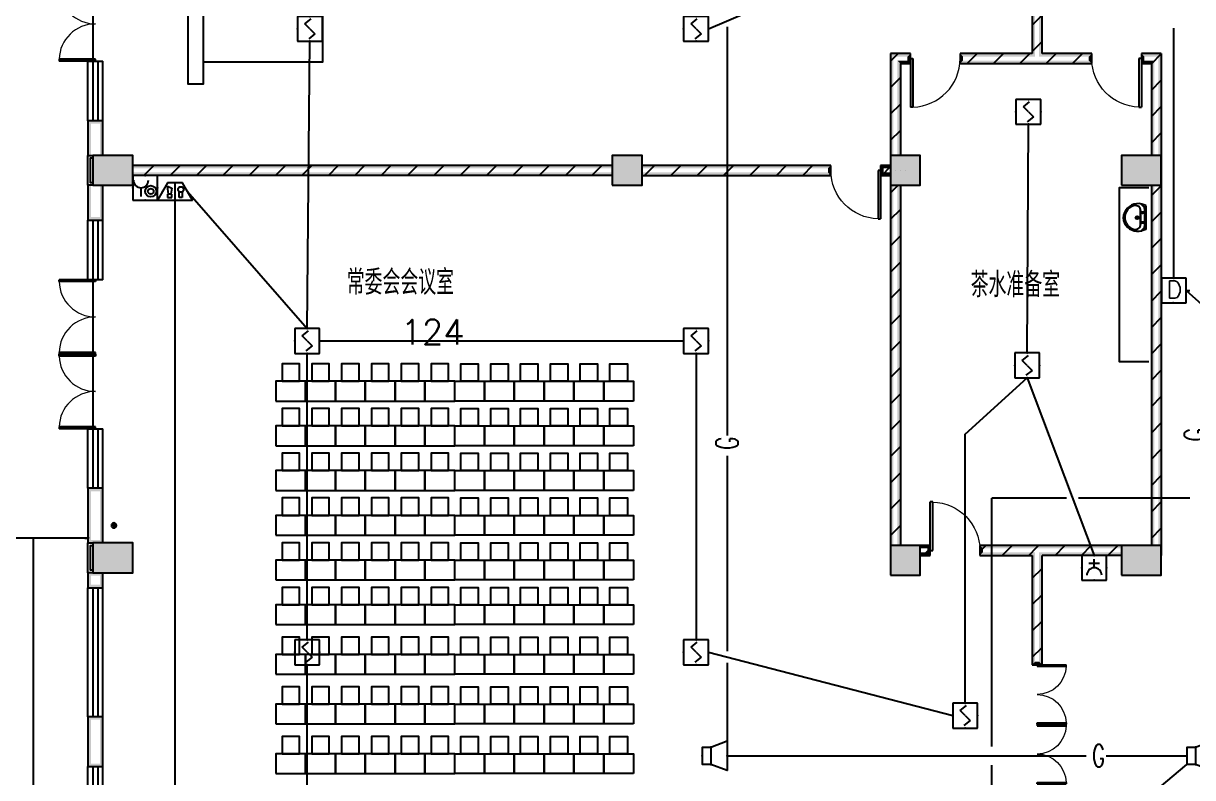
# Model space of a CAD drawing. Extents: x 101023 to 279373, y -114511 to 293844.
# Drawn here: x 204880 to 228410, y -60440 to -45256 of the extents above; entities that cross this region are included whole.
import ezdxf
from ezdxf.enums import TextEntityAlignment as Align

# ---------------------------------------------------------------- set-up
doc = ezdxf.new("R2010")
doc.units = 0
doc.header["$LTSCALE"] = 1000
doc.header["$MEASUREMENT"] = 0
for name, color, linetype in [('A-FLOR-STRS', 51, 'Continuous'), ('A-WALL-PATT', 252, 'Continuous'), ('COLUMN', 2, 'Continuous'), ('EQUIP-广播', 3, 'Continuous'), ('EQUIP-消防', 3, 'Continuous'), ('PUB_HATCH', 8, 'Continuous'), ('PUB_TEXT', 7, 'Continuous'), ('PUB_WALL', 2, 'Continuous'), ('SIG_TEXT', 7, 'Continuous'), ('STAIR', 2, 'Continuous'), ('WALL', 2, 'Continuous'), ('WINDOW', 2, 'Continuous'), ('WIRE-消防', 1, 'Continuous'), ('厕卫厨', 252, 'Continuous'), ('家具', 8, 'Continuous'), ('排水', 153, 'Continuous')]:
    doc.layers.add(name, color=color, linetype=linetype)
doc.styles.add('_TEL_DIM', font='simplex.shx', dxfattribs={"width": 0.8, "height": 3.5, "bigfont": 'gbcbig.shx'})
doc.styles.get("Standard").update_dxf_attribs({"font": 'simplex.shx', "width": 0.8, "bigfont": 'gbcbig.shx'})
pattern_1 = [(45, (-908016.57, -754752.9), (-265.16515, 265.16515), [])]

# ---------------------------------------------------------------- blocks, each defined once
blk = doc.blocks.new('$equip$00002755')
for p, q in [((0.5, 0.5), (-0.5, 0.5)), ((-0.5, 0.5), (-0.5, -0.5)), ((0.5, -0.5), (0.5, 0.5)), ((-0.5, -0.5), (0.5, -0.5))]:
    blk.add_line(p, q)
at = {"const_width": 0.04}
blk.add_lwpolyline([(-0.5, 0.5), (0.5, 0.5), (0.5, -0.5), (-0.5, -0.5), (-0.5, 0.5), (0.5, 0.5)], dxfattribs=at)
for p in [(0, 0.5), (-0.5, 0), (0.5, 0), (-0.027, -0.5)]:
    blk.add_point(p)
at = {"color": 7}
blk.add_attdef('$TEXT$', text='', height=0.4, dxfattribs=at).set_placement((0.026, -0.008), align=Align.MIDDLE_CENTER)
at = {"color": 7, "flags": 1}
for tag, height, p in [('A', 0.00002, (0, 0)), ('B', 0.4, (0.755, -0.254))]:
    blk.add_attdef(tag, text='', height=height, dxfattribs=at).set_placement(p, align=Align.MIDDLE_CENTER)
blk = doc.blocks.new('$equip$00002656')
for p, q in [((-0.5, 1), (-0.5, 0)), ((0.5, 1), (-0.5, 1)), ((0.5, 0), (0.5, 1)), ((0, 0.5), (0, 0.15)), ((-0.5, 0), (0.5, 0)), ((-0.219, 0.331), (0.222, 0.331))]:
    blk.add_line(p, q)
at = {"const_width": 0.04}
blk.add_lwpolyline([(-0.5, 1), (0.5, 1), (0.5, 0), (-0.5, 0), (-0.5, 1), (0.5, 1)], dxfattribs=at)
blk.add_arc((0, 0.8), 0.3, 180, 0)
for p in [(0, 1), (-0.5, 0.5), (0.5, 0.5), (0, 0)]:
    blk.add_point(p)
at = {"color": 7, "flags": 1}
for tag, height, p in [('B', 0.4, (0.762, 0.292)), ('A', 0.00002, (0, 0))]:
    blk.add_attdef(tag, text='', height=height, dxfattribs=at).set_placement(p, align=Align.MIDDLE_CENTER)
blk = doc.blocks.new('$equip$00002982')
for p, q in [((0.35, 0.35), (1, 0.6)), ((1, 0.6), (1, -0.6)), ((0, 0.35), (0.35, 0.35)), ((0, 0.35), (0, -0.35)), ((0.35, 0.35), (0.35, -0.35)), ((0.35, -0.35), (0, -0.35)), ((1, -0.6), (0.35, -0.35))]:
    blk.add_line(p, q)
at = {"const_width": 0.04}
blk.add_lwpolyline([(0.35, 0.35), (0, 0.35), (0, -0.35), (0.35, -0.35), (1, -0.6), (1, 0.6), (0.35, 0.35), (0, 0.35)], dxfattribs=at)
for p in [(0, 0), (0.35, 0.35), (1, 0), (0.35, -0.35)]:
    blk.add_point(p)
at = {"color": 7, "style": '_TEL_DIM', "flags": 1}
for tag in ['A', 'REMARK']:
    blk.add_attdef(tag, text='', height=0.00002, dxfattribs=at).set_placement((0, 0), align=Align.MIDDLE_CENTER)
blk = doc.blocks.new('_E6')
for p, q in [((240, 0), (-240, 0)), ((-237, 0), (239, 0)), ((240, 0), (270, -79)), ((-213, -36), (-271, -91)), ((-240, 0), (-270, -79)), ((-179, -23), (181, -23)), ((141, -105), (-141, -105)), ((-141, -105), (141, -105)), ((217, -37), (274, -95))]:
    blk.add_line(p, q)
for centre, radius in [((-99, -65), 16.3), ((2, -172), 31.6), ((2, -172), 23), ((101, -65), 16.3)]:
    blk.add_circle(centre, radius)
for centre, radius, start, end in [((28, -152), 307, 166.1751, 244.7296), ((-141, -205), 100, 90, 190.5602), ((0, -179), 243, 190.5602, 349.4398), ((-179, -73), 50, 90, 133.181), ((-28, -152), 307, 297.0639, 13.8249), ((141, -205), 100, 349.4398, 90), ((181, -73), 50, 44.5607, 90), ((0, -201), 250, 245.8071, 296.4628), ((28, -152), 307, 266.589, 266.5936)]:
    blk.add_arc(centre, radius, start, end)
at = {"width": 0.8, "flags": 9}
for tag in ['XSIZE', 'YSIZE']:
    blk.add_attdef(tag, (0, 0), '', height=0.5, dxfattribs=at)
blk = doc.blocks.new('ng')
at = {"layer": '排水'}
for p, q in [((345991, 781358), (346091, 781358)), ((346041, 781408), (346041, 781308))]:
    blk.add_line(p, q, dxfattribs=at)
blk.add_circle((346041, 781358), 50, dxfattribs=at)
blk = doc.blocks.new('雨水管')
at = {"layer": '排水', "xscale": -1}
blk.add_blockref('ng', (1354071, -95028), dxfattribs=at)
blk = doc.blocks.new('gfd')
at = {"layer": '家具'}
for points in [[(716470, 825913), (716470, 825313), (716870, 825313), (716870, 825913)], [(717470, 825913), (717470, 825313), (717870, 825313), (717870, 825913)], [(718470, 825913), (718470, 825313), (718870, 825313), (718870, 825913)], [(719470, 825913), (719470, 825313), (719870, 825313), (719870, 825913)], [(720470, 825913), (720470, 825313), (720870, 825313), (720870, 825913)], [(721370, 825913), (721370, 825313), (721770, 825313), (721770, 825913)], [(722270, 825913), (722270, 825313), (722670, 825313), (722670, 825913)], [(723170, 825913), (723170, 825313), (723570, 825313), (723570, 825913)], [(724070, 825913), (724070, 825313), (724470, 825313), (724470, 825913)], [(724970, 825913), (724970, 825313), (725370, 825313), (725370, 825913)], [(716870, 825788), (716870, 825438), (717220, 825438), (717220, 825788)], [(717870, 825788), (717870, 825438), (718220, 825438), (718220, 825788)], [(718870, 825788), (718870, 825438), (719220, 825438), (719220, 825788)], [(719870, 825788), (719870, 825438), (720220, 825438), (720220, 825788)], [(720870, 825788), (720870, 825438), (721220, 825438), (721220, 825788)], [(721770, 825788), (721770, 825438), (722120, 825438), (722120, 825788)], [(722670, 825788), (722670, 825438), (723020, 825438), (723020, 825788)], [(723570, 825788), (723570, 825438), (723920, 825438), (723920, 825788)], [(724470, 825788), (724470, 825438), (724820, 825438), (724820, 825788)], [(725370, 825788), (725370, 825438), (725720, 825438), (725720, 825788)], [(710554, 819533), (710554, 825533), (710654, 825533), (710654, 819533)], [(716470, 825313), (716470, 824713), (716870, 824713), (716870, 825313)], [(717470, 825313), (717470, 824713), (717870, 824713), (717870, 825313)], [(718470, 825313), (718470, 824713), (718870, 824713), (718870, 825313)], [(719470, 825313), (719470, 824713), (719870, 824713), (719870, 825313)], [(720470, 825313), (720470, 824713), (720870, 824713), (720870, 825313)], [(721370, 825313), (721370, 824713), (721770, 824713), (721770, 825313)], [(722270, 825313), (722270, 824713), (722670, 824713), (722670, 825313)], [(723170, 825313), (723170, 824713), (723570, 824713), (723570, 825313)], [(724070, 825313), (724070, 824713), (724470, 824713), (724470, 825313)], [(724970, 825313), (724970, 824713), (725370, 824713), (725370, 825313)], [(716870, 825188), (716870, 824838), (717220, 824838), (717220, 825188)], [(717870, 825188), (717870, 824838), (718220, 824838), (718220, 825188)], [(718870, 825188), (718870, 824838), (719220, 824838), (719220, 825188)], [(719870, 825188), (719870, 824838), (720220, 824838), (720220, 825188)], [(720870, 825188), (720870, 824838), (721220, 824838), (721220, 825188)], [(721770, 825188), (721770, 824838), (722120, 824838), (722120, 825188)], [(722670, 825188), (722670, 824838), (723020, 824838), (723020, 825188)], [(723570, 825188), (723570, 824838), (723920, 824838), (723920, 825188)], [(724470, 825188), (724470, 824838), (724820, 824838), (724820, 825188)], [(725370, 825188), (725370, 824838), (725720, 824838), (725720, 825188)], [(716470, 824713), (716470, 824113), (716870, 824113), (716870, 824713)], [(716870, 824588), (716870, 824238), (717220, 824238), (717220, 824588)], [(717470, 824713), (717470, 824113), (717870, 824113), (717870, 824713)], [(717870, 824588), (717870, 824238), (718220, 824238), (718220, 824588)], [(718470, 824713), (718470, 824113), (718870, 824113), (718870, 824713)], [(718870, 824588), (718870, 824238), (719220, 824238), (719220, 824588)], [(719470, 824713), (719470, 824113), (719870, 824113), (719870, 824713)], [(719870, 824588), (719870, 824238), (720220, 824238), (720220, 824588)], [(720470, 824713), (720470, 824113), (720870, 824113), (720870, 824713)], [(720870, 824588), (720870, 824238), (721220, 824238), (721220, 824588)], [(721370, 824713), (721370, 824113), (721770, 824113), (721770, 824713)], [(721770, 824588), (721770, 824238), (722120, 824238), (722120, 824588)], [(722270, 824713), (722270, 824113), (722670, 824113), (722670, 824713)], [(722670, 824588), (722670, 824238), (723020, 824238), (723020, 824588)], [(723170, 824713), (723170, 824113), (723570, 824113), (723570, 824713)], [(723570, 824588), (723570, 824238), (723920, 824238), (723920, 824588)], [(724070, 824713), (724070, 824113), (724470, 824113), (724470, 824713)], [(724470, 824588), (724470, 824238), (724820, 824238), (724820, 824588)], [(724970, 824713), (724970, 824113), (725370, 824113), (725370, 824713)], [(725370, 824588), (725370, 824238), (725720, 824238), (725720, 824588)], [(716470, 824113), (716470, 823513), (716870, 823513), (716870, 824113)], [(717470, 824113), (717470, 823513), (717870, 823513), (717870, 824113)], [(718470, 824113), (718470, 823513), (718870, 823513), (718870, 824113)], [(719470, 824113), (719470, 823513), (719870, 823513), (719870, 824113)], [(720470, 824113), (720470, 823513), (720870, 823513), (720870, 824113)], [(721370, 824113), (721370, 823513), (721770, 823513), (721770, 824113)], [(722270, 824113), (722270, 823513), (722670, 823513), (722670, 824113)], [(723170, 824113), (723170, 823513), (723570, 823513), (723570, 824113)], [(724070, 824113), (724070, 823513), (724470, 823513), (724470, 824113)], [(724970, 824113), (724970, 823513), (725370, 823513), (725370, 824113)], [(716870, 823988), (716870, 823638), (717220, 823638), (717220, 823988)], [(717870, 823988), (717870, 823638), (718220, 823638), (718220, 823988)], [(718870, 823988), (718870, 823638), (719220, 823638), (719220, 823988)], [(719870, 823988), (719870, 823638), (720220, 823638), (720220, 823988)], [(720870, 823988), (720870, 823638), (721220, 823638), (721220, 823988)], [(721770, 823988), (721770, 823638), (722120, 823638), (722120, 823988)], [(722670, 823988), (722670, 823638), (723020, 823638), (723020, 823988)], [(723570, 823988), (723570, 823638), (723920, 823638), (723920, 823988)], [(724470, 823988), (724470, 823638), (724820, 823638), (724820, 823988)], [(725370, 823988), (725370, 823638), (725720, 823638), (725720, 823988)], [(715470, 822895), (715470, 823495), (715870, 823495), (715870, 822895)], [(715870, 823020), (715870, 823370), (716220, 823370), (716220, 823020)], [(716470, 823513), (716470, 822913), (716870, 822913), (716870, 823513)], [(716870, 823388), (716870, 823038), (717220, 823038), (717220, 823388)], [(717470, 823513), (717470, 822913), (717870, 822913), (717870, 823513)], [(717870, 823388), (717870, 823038), (718220, 823038), (718220, 823388)], [(718470, 823513), (718470, 822913), (718870, 822913), (718870, 823513)], [(718870, 823388), (718870, 823038), (719220, 823038), (719220, 823388)], [(719470, 823513), (719470, 822913), (719870, 822913), (719870, 823513)], [(719870, 823388), (719870, 823038), (720220, 823038), (720220, 823388)], [(720470, 823513), (720470, 822913), (720870, 822913), (720870, 823513)], [(720870, 823388), (720870, 823038), (721220, 823038), (721220, 823388)], [(721370, 823513), (721370, 822913), (721770, 822913), (721770, 823513)], [(721770, 823388), (721770, 823038), (722120, 823038), (722120, 823388)], [(722270, 823513), (722270, 822913), (722670, 822913), (722670, 823513)], [(722670, 823388), (722670, 823038), (723020, 823038), (723020, 823388)], [(723170, 823513), (723170, 822913), (723570, 822913), (723570, 823513)], [(723570, 823388), (723570, 823038), (723920, 823038), (723920, 823388)], [(724070, 823513), (724070, 822913), (724470, 822913), (724470, 823513)], [(724470, 823388), (724470, 823038), (724820, 823038), (724820, 823388)], [(724970, 823513), (724970, 822913), (725370, 822913), (725370, 823513)], [(725370, 823388), (725370, 823038), (725720, 823038), (725720, 823388)], [(713284, 823283), (713734, 823283), (713734, 821783), (713284, 821783)], [(715470, 822295), (715470, 822895), (715870, 822895), (715870, 822295)], [(716470, 822913), (716470, 822313), (716870, 822313), (716870, 822913)], [(717470, 822913), (717470, 822313), (717870, 822313), (717870, 822913)], [(718470, 822913), (718470, 822313), (718870, 822313), (718870, 822913)], [(719470, 822913), (719470, 822313), (719870, 822313), (719870, 822913)], [(720470, 822913), (720470, 822313), (720870, 822313), (720870, 822913)], [(721370, 822913), (721370, 822313), (721770, 822313), (721770, 822913)], [(722270, 822913), (722270, 822313), (722670, 822313), (722670, 822913)], [(723170, 822913), (723170, 822313), (723570, 822313), (723570, 822913)], [(724070, 822913), (724070, 822313), (724470, 822313), (724470, 822913)], [(724970, 822913), (724970, 822313), (725370, 822313), (725370, 822913)], [(715870, 822420), (715870, 822770), (716220, 822770), (716220, 822420)], [(716870, 822788), (716870, 822438), (717220, 822438), (717220, 822788)], [(717870, 822788), (717870, 822438), (718220, 822438), (718220, 822788)], [(718870, 822788), (718870, 822438), (719220, 822438), (719220, 822788)], [(719870, 822788), (719870, 822438), (720220, 822438), (720220, 822788)], [(720870, 822788), (720870, 822438), (721220, 822438), (721220, 822788)], [(721770, 822788), (721770, 822438), (722120, 822438), (722120, 822788)], [(722670, 822788), (722670, 822438), (723020, 822438), (723020, 822788)], [(723570, 822788), (723570, 822438), (723920, 822438), (723920, 822788)], [(724470, 822788), (724470, 822438), (724820, 822438), (724820, 822788)], [(725370, 822788), (725370, 822438), (725720, 822438), (725720, 822788)], [(715470, 821695), (715470, 822295), (715870, 822295), (715870, 821695)], [(715870, 821820), (715870, 822170), (716220, 822170), (716220, 821820)], [(716470, 821713), (716470, 822313), (716870, 822313), (716870, 821713)], [(716870, 821838), (716870, 822188), (717220, 822188), (717220, 821838)], [(717470, 821713), (717470, 822313), (717870, 822313), (717870, 821713)], [(717870, 821838), (717870, 822188), (718220, 822188), (718220, 821838)], [(718470, 821713), (718470, 822313), (718870, 822313), (718870, 821713)], [(718870, 821838), (718870, 822188), (719220, 822188), (719220, 821838)], [(719470, 821713), (719470, 822313), (719870, 822313), (719870, 821713)], [(719870, 821838), (719870, 822188), (720220, 822188), (720220, 821838)], [(720470, 821713), (720470, 822313), (720870, 822313), (720870, 821713)], [(720870, 821838), (720870, 822188), (721220, 822188), (721220, 821838)], [(721370, 821713), (721370, 822313), (721770, 822313), (721770, 821713)], [(721770, 821838), (721770, 822188), (722120, 822188), (722120, 821838)], [(722270, 821713), (722270, 822313), (722670, 822313), (722670, 821713)], [(722670, 821838), (722670, 822188), (723020, 822188), (723020, 821838)], [(723170, 821713), (723170, 822313), (723570, 822313), (723570, 821713)], [(723570, 821838), (723570, 822188), (723920, 822188), (723920, 821838)], [(724070, 821713), (724070, 822313), (724470, 822313), (724470, 821713)], [(724470, 821838), (724470, 822188), (724820, 822188), (724820, 821838)], [(724970, 821713), (724970, 822313), (725370, 822313), (725370, 821713)], [(725370, 821838), (725370, 822188), (725720, 822188), (725720, 821838)], [(715470, 821095), (715470, 821695), (715870, 821695), (715870, 821095)], [(716470, 821113), (716470, 821713), (716870, 821713), (716870, 821113)], [(717470, 821113), (717470, 821713), (717870, 821713), (717870, 821113)], [(718470, 821113), (718470, 821713), (718870, 821713), (718870, 821113)], [(719470, 821113), (719470, 821713), (719870, 821713), (719870, 821113)], [(720470, 821113), (720470, 821713), (720870, 821713), (720870, 821113)], [(721370, 821113), (721370, 821713), (721770, 821713), (721770, 821113)], [(722270, 821113), (722270, 821713), (722670, 821713), (722670, 821113)], [(723170, 821113), (723170, 821713), (723570, 821713), (723570, 821113)], [(724070, 821113), (724070, 821713), (724470, 821713), (724470, 821113)], [(724970, 821113), (724970, 821713), (725370, 821713), (725370, 821113)], [(715870, 821220), (715870, 821570), (716220, 821570), (716220, 821220)], [(716870, 821238), (716870, 821588), (717220, 821588), (717220, 821238)], [(717870, 821238), (717870, 821588), (718220, 821588), (718220, 821238)], [(718870, 821238), (718870, 821588), (719220, 821588), (719220, 821238)], [(719870, 821238), (719870, 821588), (720220, 821588), (720220, 821238)], [(720870, 821238), (720870, 821588), (721220, 821588), (721220, 821238)], [(721770, 821238), (721770, 821588), (722120, 821588), (722120, 821238)], [(722670, 821238), (722670, 821588), (723020, 821588), (723020, 821238)], [(723570, 821238), (723570, 821588), (723920, 821588), (723920, 821238)], [(724470, 821238), (724470, 821588), (724820, 821588), (724820, 821238)], [(725370, 821238), (725370, 821588), (725720, 821588), (725720, 821238)], [(716470, 820513), (716470, 821113), (716870, 821113), (716870, 820513)], [(716870, 820638), (716870, 820988), (717220, 820988), (717220, 820638)], [(717470, 820513), (717470, 821113), (717870, 821113), (717870, 820513)], [(717870, 820638), (717870, 820988), (718220, 820988), (718220, 820638)], [(718470, 820513), (718470, 821113), (718870, 821113), (718870, 820513)], [(718870, 820638), (718870, 820988), (719220, 820988), (719220, 820638)], [(719470, 820513), (719470, 821113), (719870, 821113), (719870, 820513)], [(719870, 820638), (719870, 820988), (720220, 820988), (720220, 820638)], [(720470, 820513), (720470, 821113), (720870, 821113), (720870, 820513)], [(720870, 820638), (720870, 820988), (721220, 820988), (721220, 820638)], [(721370, 820513), (721370, 821113), (721770, 821113), (721770, 820513)], [(721770, 820638), (721770, 820988), (722120, 820988), (722120, 820638)], [(722270, 820513), (722270, 821113), (722670, 821113), (722670, 820513)], [(722670, 820638), (722670, 820988), (723020, 820988), (723020, 820638)], [(723170, 820513), (723170, 821113), (723570, 821113), (723570, 820513)], [(723570, 820638), (723570, 820988), (723920, 820988), (723920, 820638)], [(724070, 820513), (724070, 821113), (724470, 821113), (724470, 820513)], [(724470, 820638), (724470, 820988), (724820, 820988), (724820, 820638)], [(724970, 820513), (724970, 821113), (725370, 821113), (725370, 820513)], [(725370, 820638), (725370, 820988), (725720, 820988), (725720, 820638)], [(716470, 819913), (716470, 820513), (716870, 820513), (716870, 819913)], [(717470, 819913), (717470, 820513), (717870, 820513), (717870, 819913)], [(718470, 819913), (718470, 820513), (718870, 820513), (718870, 819913)], [(719470, 819913), (719470, 820513), (719870, 820513), (719870, 819913)], [(720470, 819913), (720470, 820513), (720870, 820513), (720870, 819913)], [(721370, 819913), (721370, 820513), (721770, 820513), (721770, 819913)], [(722270, 819913), (722270, 820513), (722670, 820513), (722670, 819913)], [(723170, 819913), (723170, 820513), (723570, 820513), (723570, 819913)], [(724070, 819913), (724070, 820513), (724470, 820513), (724470, 819913)], [(724970, 819913), (724970, 820513), (725370, 820513), (725370, 819913)], [(716870, 820038), (716870, 820388), (717220, 820388), (717220, 820038)], [(717870, 820038), (717870, 820388), (718220, 820388), (718220, 820038)], [(718870, 820038), (718870, 820388), (719220, 820388), (719220, 820038)], [(719870, 820038), (719870, 820388), (720220, 820388), (720220, 820038)], [(720870, 820038), (720870, 820388), (721220, 820388), (721220, 820038)], [(721770, 820038), (721770, 820388), (722120, 820388), (722120, 820038)], [(722670, 820038), (722670, 820388), (723020, 820388), (723020, 820038)], [(723570, 820038), (723570, 820388), (723920, 820388), (723920, 820038)], [(724470, 820038), (724470, 820388), (724820, 820388), (724820, 820038)], [(725370, 820038), (725370, 820388), (725720, 820388), (725720, 820038)], [(716470, 819313), (716470, 819913), (716870, 819913), (716870, 819313)], [(716870, 819438), (716870, 819788), (717220, 819788), (717220, 819438)], [(717470, 819313), (717470, 819913), (717870, 819913), (717870, 819313)], [(717870, 819438), (717870, 819788), (718220, 819788), (718220, 819438)], [(718470, 819313), (718470, 819913), (718870, 819913), (718870, 819313)], [(718870, 819438), (718870, 819788), (719220, 819788), (719220, 819438)], [(719470, 819313), (719470, 819913), (719870, 819913), (719870, 819313)], [(719870, 819438), (719870, 819788), (720220, 819788), (720220, 819438)], [(720470, 819313), (720470, 819913), (720870, 819913), (720870, 819313)], [(720870, 819438), (720870, 819788), (721220, 819788), (721220, 819438)], [(721370, 819313), (721370, 819913), (721770, 819913), (721770, 819313)], [(721770, 819438), (721770, 819788), (722120, 819788), (722120, 819438)], [(722270, 819313), (722270, 819913), (722670, 819913), (722670, 819313)], [(722670, 819438), (722670, 819788), (723020, 819788), (723020, 819438)], [(723170, 819313), (723170, 819913), (723570, 819913), (723570, 819313)], [(723570, 819438), (723570, 819788), (723920, 819788), (723920, 819438)], [(724070, 819313), (724070, 819913), (724470, 819913), (724470, 819313)], [(724470, 819438), (724470, 819788), (724820, 819788), (724820, 819438)], [(724970, 819313), (724970, 819913), (725370, 819913), (725370, 819313)], [(725370, 819438), (725370, 819788), (725720, 819788), (725720, 819438)], [(716470, 818713), (716470, 819313), (716870, 819313), (716870, 818713)], [(716870, 818838), (716870, 819188), (717220, 819188), (717220, 818838)], [(717470, 818713), (717470, 819313), (717870, 819313), (717870, 818713)], [(717870, 818838), (717870, 819188), (718220, 819188), (718220, 818838)], [(718470, 818713), (718470, 819313), (718870, 819313), (718870, 818713)], [(718870, 818838), (718870, 819188), (719220, 819188), (719220, 818838)], [(719470, 818713), (719470, 819313), (719870, 819313), (719870, 818713)], [(719870, 818838), (719870, 819188), (720220, 819188), (720220, 818838)], [(720470, 818713), (720470, 819313), (720870, 819313), (720870, 818713)], [(720870, 818838), (720870, 819188), (721220, 819188), (721220, 818838)], [(721370, 818713), (721370, 819313), (721770, 819313), (721770, 818713)], [(721770, 818838), (721770, 819188), (722120, 819188), (722120, 818838)], [(722270, 818713), (722270, 819313), (722670, 819313), (722670, 818713)], [(722670, 818838), (722670, 819188), (723020, 819188), (723020, 818838)], [(723170, 818713), (723170, 819313), (723570, 819313), (723570, 818713)], [(723570, 818838), (723570, 819188), (723920, 819188), (723920, 818838)], [(724070, 818713), (724070, 819313), (724470, 819313), (724470, 818713)], [(724470, 818838), (724470, 819188), (724820, 819188), (724820, 818838)], [(724970, 818713), (724970, 819313), (725370, 819313), (725370, 818713)], [(725370, 818838), (725370, 819188), (725720, 819188), (725720, 818838)]]:
    blk.add_lwpolyline(points, close=True, dxfattribs=at)
blk = doc.blocks.new('$DorLib2D$00000002')
for p, q in [((-0.5, 0), (-0.5, 0.4875)), ((-0.475, 0.4875), (-0.5, 0.4875)), ((-0.475, 0), (-0.475, 0.4875)), ((0.475, 0), (0.475, 0.4875)), ((0.475, 0.4875), (0.5, 0.4875)), ((0.5, 0), (0.5, 0.4875)), ((-0.5, 0), (-0.475, 0)), ((0.5, 0), (0.475, 0))]:
    blk.add_line(p, q)
at = {"lineweight": 13}
for centre, start, end in [((-0.4875, 0), 0, 88.53072), ((0.4875, 0), 91.46928, 180)]:
    blk.add_arc(centre, 0.4875, start, end, dxfattribs=at)
blk = doc.blocks.new('$WINLIB2D$00000001')
at = {"color": 0}
for points in [[(-0.5, 0.5), (-0.5, -0.5)], [(-0.5, 0.5), (0.5, 0.5)], [(0.5, -0.5), (0.5, 0.5)], [(0.5, 0.1667), (-0.5, 0.1667)], [(0.5, -0.1667), (-0.5, -0.1667)], [(-0.5, -0.5), (0.5, -0.5)]]:
    blk.add_lwpolyline(points, dxfattribs=at)
blk = doc.blocks.new('$DorLib2D$00000001')
for p, q in [((0.45, 0.975), (0.5, 0.975)), ((0.45, 0), (0.45, 0.975)), ((0.5, 0), (0.5, 0.975)), ((0.5, 0), (0.45, 0))]:
    blk.add_line(p, q)
at = {"lineweight": 13}
blk.add_arc((0.475, 0), 0.975, 91.4693, 180, dxfattribs=at)
blk = doc.blocks.new('_FZH')
blk.add_lwpolyline([(-0.5, -0.5), (0.5, -0.5), (0.5, 0.5), (-0.5, 0.5)], close=True)
at = {"layer": 'PUB_HATCH'}
blk.add_solid([(-0.5, -0.5), (0.5, -0.5), (-0.5, 0.5), (0.5, 0.5)], dxfattribs=at)
blk = doc.blocks.new('A$C40CE5D7B')
at = {"layer": 'A-WALL-PATT'}
h = blk.add_hatch(dxfattribs=at)
h.set_pattern_fill('普通砖', color=256, scale=150, style=0)
h.set_pattern_definition(pattern_1)
h.paths.add_polyline_path([(108990, 69610), (109050, 69670), (109050, 71670), (108850, 71670), (108850, 69670), (108910, 69610), (108950, 69603)])
h = blk.add_hatch(dxfattribs=at)
h.set_pattern_fill('普通砖', color=256, scale=150, style=0)
h.set_pattern_definition(pattern_1)
h.paths.add_polyline_path([(106000, 69670), (106200, 69470), (106400, 69470), (106400, 69670)])
h = blk.add_hatch(dxfattribs=at)
h.set_pattern_fill('普通砖', color=256, scale=150, style=0)
h.set_pattern_definition(pattern_1)
h.paths.add_polyline_path([(106000, 67620), (106200, 67620), (106200, 69470), (106000, 69670)])
h = blk.add_hatch(dxfattribs=at)
h.set_pattern_fill('普通砖', color=256, scale=150, style=0)
h.set_pattern_definition(pattern_1)
h.paths.add_polyline_path([(108910, 69610), (108850, 69670), (107400, 69670), (107400, 69470), (108950, 69470), (108950, 69603)])
h = blk.add_hatch(dxfattribs=at)
h.set_pattern_fill('普通砖', color=256, scale=150, style=0)
h.set_pattern_definition(pattern_1)
h.paths.add_polyline_path([(108950, 69603), (108950, 69470), (110050, 69470), (110050, 69670), (109050, 69670), (108990, 69610)])
h = blk.add_hatch(dxfattribs=at)
h.set_pattern_fill('普通砖', color=256, scale=150, style=0)
h.set_pattern_definition(pattern_1)
h.paths.add_polyline_path([(111250, 67620), (111450, 67620), (111450, 67320), (111450, 67320), (111450, 69670), (111250, 69470)])
h = blk.add_hatch(dxfattribs=at)
h.set_pattern_fill('普通砖', color=256, scale=150, style=0)
h.set_pattern_definition(pattern_1)
h.paths.add_polyline_path([(90750, 67420), (90750, 67220), (100400, 67220), (100400, 67420)])
h = blk.add_hatch(dxfattribs=at)
h.set_pattern_fill('普通砖', color=256, scale=150, style=0)
h.set_pattern_definition(pattern_1)
h.paths.add_polyline_path([(101000, 67420), (101000, 67220), (104800, 67220), (104800, 67420)])
h = blk.add_hatch(dxfattribs=at)
h.set_pattern_fill('普通砖', color=256, scale=150, style=0)
h.set_pattern_definition(pattern_1)
h.paths.add_polyline_path([(106000, 67220), (106000, 67420), (105800, 67420), (105800, 67220)])
h = blk.add_hatch(dxfattribs=at)
h.set_pattern_fill('普通砖', color=256, scale=150, style=0)
h.set_pattern_definition(pattern_1)
h.paths.add_polyline_path([(111250, 59770), (111450, 59770), (111450, 59570), (111450, 59570), (111450, 67320), (111450, 67320), (111450, 67020), (111250, 67020)])
h = blk.add_hatch(dxfattribs=at)
h.set_pattern_fill('普通砖', color=256, scale=150, style=0)
h.set_pattern_definition(pattern_1)
h.paths.add_polyline_path([(106000, 59570), (106000, 59770), (106200, 59770), (106200, 67020), (106000, 67020)])
h = blk.add_hatch(dxfattribs=at)
h.set_pattern_fill('普通砖', color=256, scale=150, style=0)
h.set_pattern_definition(pattern_1)
h.paths.add_polyline_path([(106600, 59770), (106600, 59570), (106800, 59570), (106800, 59770)])
h = blk.add_hatch(dxfattribs=at)
h.set_pattern_fill('普通砖', color=256, scale=150, style=0)
h.set_pattern_definition(pattern_1)
h.paths.add_polyline_path([(108950, 59637), (108950, 59770), (107800, 59770), (107800, 59570), (108850, 59570), (108910, 59630)])
h = blk.add_hatch(dxfattribs=at)
h.set_pattern_fill('普通砖', color=256, scale=150, style=0)
h.set_pattern_definition(pattern_1)
h.paths.add_polyline_path([(110650, 59570), (110650, 59770), (108950, 59770), (108950, 59637), (108990, 59630), (109050, 59570)])
h = blk.add_hatch(dxfattribs=at)
h.set_pattern_fill('普通砖', color=256, scale=150, style=0)
h.set_pattern_definition(pattern_1)
h.paths.add_polyline_path([(108910, 59630), (108850, 59570), (108850, 57370), (109050, 57370), (109050, 59570), (108990, 59630), (108950, 59637)])
at = {"layer": 'PUB_WALL'}
for points in [[(108850, 71670), (108850, 69670), (108910, 69610), (108910, 71610)], [(109050, 69670), (109050, 71670), (108990, 71610), (108990, 69610)], [(106400, 69670), (106000, 69670), (106060, 69610), (106340, 69610)], [(106000, 67620), (106060, 67620), (106060, 69610), (106000, 69670)], [(106400, 69470), (106400, 69670), (106340, 69610), (106340, 69530)], [(108850, 69670), (107400, 69670), (107460, 69610), (108910, 69610)], [(107400, 69670), (107400, 69470), (107460, 69530), (107460, 69610)], [(110050, 69670), (109050, 69670), (108990, 69610), (109990, 69610)], [(110050, 69470), (110050, 69670), (109990, 69610), (109990, 69530)], [(111450, 69670), (111050, 69670), (111110, 69610), (111390, 69610)], [(111050, 69670), (111050, 69470), (111110, 69530), (111110, 69610)], [(111390, 67620), (111450, 67620), (111450, 67320), (111450, 67320), (111450, 69670), (111390, 69610)], [(106200, 69470), (106400, 69470), (106340, 69530), (106140, 69530)], [(106140, 67620), (106200, 67620), (106200, 69470), (106140, 69530)], [(107400, 69470), (108950, 69470), (108950, 69530), (107460, 69530)], [(108950, 69470), (110050, 69470), (109990, 69530), (108950, 69530)], [(111050, 69470), (111250, 69470), (111310, 69530), (111110, 69530)], [(111250, 67620), (111310, 67620), (111310, 69530), (111250, 69470)], [(90150, 68320), (89850, 68320), (89910, 68260), (90090, 68260)], [(89850, 68320), (89850, 67620), (89910, 67620), (89910, 68260)], [(90150, 67620), (90150, 68320), (90090, 68260), (90090, 67620)], [(90750, 67620), (89950, 67620), (90010, 67560), (90690, 67560)], [(89950, 67620), (89950, 67020), (90010, 67080), (90010, 67560)], [(90750, 67020), (90750, 67620), (90690, 67560), (90690, 67080)], [(101000, 67620), (100400, 67620), (100460, 67560), (100940, 67560)], [(100400, 67620), (100400, 67020), (100460, 67080), (100460, 67560)], [(101000, 67020), (101000, 67620), (100940, 67560), (100940, 67080)], [(106600, 67620), (106000, 67620), (106060, 67560), (106540, 67560)], [(106000, 67620), (106000, 67020), (106060, 67080), (106060, 67560)], [(106600, 67020), (106600, 67620), (106540, 67560), (106540, 67080)], [(111450, 67620), (110650, 67620), (110710, 67560), (111390, 67560)], [(110650, 67620), (110650, 67020), (110710, 67080), (110710, 67560)], [(111450, 67020), (111450, 67620), (111390, 67560), (111390, 67080)], [(90750, 67420), (90750, 67360), (100400, 67360), (100400, 67420)], [(101000, 67420), (101000, 67360), (104740, 67360), (104800, 67420)], [(104800, 67220), (104800, 67420), (104740, 67360), (104740, 67280)], [(106000, 67360), (106000, 67420), (105800, 67420), (105860, 67360)], [(105800, 67420), (105800, 67220), (105860, 67280), (105860, 67360)], [(111390, 59770), (111450, 59770), (111450, 59570), (111450, 59570), (111450, 67320), (111450, 67320), (111450, 67020), (111390, 67020)], [(89950, 67020), (90750, 67020), (90690, 67080), (90010, 67080)], [(90750, 67280), (90750, 67220), (100400, 67220), (100400, 67280)], [(100400, 67020), (101000, 67020), (100940, 67080), (100460, 67080)], [(101000, 67280), (101000, 67220), (104800, 67220), (104740, 67280)], [(106000, 67220), (106000, 67280), (105860, 67280), (105800, 67220)], [(106000, 67020), (106600, 67020), (106540, 67080), (106060, 67080)], [(110650, 67020), (111450, 67020), (111390, 67080), (110710, 67080)], [(89850, 67020), (89850, 66320), (89910, 66380), (89910, 67020)], [(90150, 67020), (90090, 67020), (90090, 66380), (90150, 66320)], [(106000, 59570), (106000, 59770), (106060, 59770), (106060, 67020), (106000, 67020)], [(106140, 59770), (106200, 59770), (106200, 67020), (106140, 67020)], [(111250, 59770), (111310, 59770), (111310, 67020), (111250, 67020)], [(89850, 66320), (90150, 66320), (90090, 66380), (89910, 66380)], [(90150, 60920), (89850, 60920), (89910, 60860), (90090, 60860)], [(89850, 60920), (89850, 59820), (89910, 59880), (89910, 60860)], [(90150, 59820), (90150, 60920), (90090, 60860), (90090, 59880)], [(89850, 59820), (90150, 59820), (90090, 59880), (89910, 59880)], [(90750, 59820), (89950, 59820), (90010, 59760), (90690, 59760)], [(89950, 59820), (89950, 59220), (90010, 59280), (90010, 59760)], [(90750, 59220), (90750, 59820), (90690, 59760), (90690, 59280)], [(106600, 59770), (106000, 59770), (106060, 59710), (106540, 59710)], [(106000, 59770), (106000, 59170), (106060, 59230), (106060, 59710)], [(106600, 59170), (106600, 59770), (106540, 59710), (106540, 59230)], [(106600, 59770), (106600, 59710), (106740, 59710), (106800, 59770)], [(106800, 59570), (106800, 59770), (106740, 59710), (106740, 59630)], [(108950, 59770), (107800, 59770), (107860, 59710), (108950, 59710)], [(107800, 59770), (107800, 59570), (107860, 59630), (107860, 59710)], [(110650, 59710), (110650, 59770), (108950, 59770), (108950, 59710)], [(111450, 59770), (110650, 59770), (110710, 59710), (111390, 59710)], [(110650, 59770), (110650, 59170), (110710, 59230), (110710, 59710)], [(111450, 59170), (111450, 59770), (111390, 59710), (111390, 59230)], [(106600, 59630), (106600, 59570), (106800, 59570), (106740, 59630)], [(107800, 59570), (108850, 59570), (108910, 59630), (107860, 59630)], [(108850, 59570), (108850, 57370), (108910, 57430), (108910, 59630)], [(110650, 59570), (110650, 59630), (108990, 59630), (109050, 59570)], [(109050, 57370), (109050, 59570), (108990, 59630), (108990, 57430)], [(111450, 59570), (111450, 59570), (111450, 59570)], [(89850, 59220), (89850, 58920), (89910, 58980), (89910, 59160)], [(90150, 59220), (89850, 59220), (89910, 59160), (90090, 59160)], [(89950, 59220), (90750, 59220), (90690, 59280), (90010, 59280)], [(90150, 58920), (90150, 59220), (90090, 59160), (90090, 58980)], [(106000, 59170), (106600, 59170), (106540, 59230), (106060, 59230)], [(110650, 59170), (111450, 59170), (111390, 59230), (110710, 59230)], [(89850, 58920), (90150, 58920), (90090, 58980), (89910, 58980)], [(108850, 57370), (109050, 57370), (108990, 57430), (108910, 57430)], [(89850, 56320), (89850, 55320), (89910, 55380), (89910, 56260)], [(90150, 56320), (89850, 56320), (89910, 56260), (90090, 56260)], [(90150, 55320), (90150, 56320), (90090, 56260), (90090, 55380)], [(89850, 55320), (90150, 55320), (90090, 55380), (89910, 55380)]]:
    blk.add_hatch(color=256, dxfattribs=at).paths.add_polyline_path(points)
for points in [[(91867, 76171), (92167, 76171), (92167, 69053), (91867, 69053), (91867, 76171)], [(92167, 75735), (94567, 75735), (94567, 69501), (92167, 69501)], [(89950, 67020), (89850, 67020), (89850, 67620), (89950, 67620)], [(89950, 67070), (89900, 67070), (89900, 67570), (89950, 67570)], [(89785, 59920), (89850, 59920)], [(89950, 59220), (89850, 59220), (89850, 59820), (89950, 59820)], [(89950, 59270), (89900, 59270), (89900, 59770), (89950, 59770)]]:
    blk.add_lwpolyline(points)
at = {"layer": 'A-FLOR-STRS'}
blk.add_lwpolyline([(89865, 59920), (89865, 59920), (84499, 59920), (84499, 72920), (89850, 72920)], dxfattribs=at)
at = {"layer": 'WALL'}
for p, q in [((108850, 71670), (108850, 69670)), ((109050, 69670), (109050, 71670)), ((106400, 69670), (106000, 69670)), ((106000, 69670), (106000, 67620)), ((106400, 69470), (106400, 69670)), ((108850, 69670), (107400, 69670)), ((107400, 69670), (107400, 69470)), ((110050, 69670), (109050, 69670)), ((110050, 69470), (110050, 69670)), ((111450, 69670), (111050, 69670)), ((111050, 69670), (111050, 69470)), ((111450, 69670), (111450, 67320)), ((106200, 69470), (106400, 69470)), ((106200, 69470), (106200, 67620)), ((107400, 69470), (108950, 69470)), ((108950, 69470), (110050, 69470)), ((111050, 69470), (111250, 69470)), ((111250, 69470), (111250, 67620)), ((90150, 68320), (89850, 68320)), ((89850, 68320), (89850, 67620)), ((90150, 67620), (90150, 68320)), ((100400, 67420), (90750, 67420)), ((104800, 67420), (101000, 67420)), ((104800, 67220), (104800, 67420)), ((106000, 67420), (105800, 67420)), ((105800, 67420), (105800, 67220)), ((106100, 67320), (106100, 67320)), ((106200, 67320), (106200, 67320)), ((106300, 67320), (106300, 67320)), ((111450, 67320), (111450, 59570)), ((100400, 67220), (90750, 67220)), ((101000, 67220), (104800, 67220)), ((105800, 67220), (106000, 67220)), ((89850, 67020), (89850, 66320)), ((90150, 66320), (90150, 67020)), ((106000, 67020), (106000, 59770)), ((106200, 67020), (106200, 59770)), ((111250, 67020), (111250, 59770)), ((89850, 66320), (90150, 66320)), ((90150, 60920), (89850, 60920)), ((89850, 60920), (89850, 59820)), ((90150, 59820), (90150, 60920)), ((89850, 59820), (89950, 59820)), ((106800, 59770), (106600, 59770)), ((106800, 59570), (106800, 59770)), ((108950, 59770), (107800, 59770)), ((107800, 59770), (107800, 59570)), ((110650, 59770), (108950, 59770)), ((106600, 59570), (106800, 59570)), ((107800, 59570), (108850, 59570)), ((108850, 59570), (108850, 57370)), ((110650, 59570), (109050, 59570)), ((109050, 57370), (109050, 59570)), ((111450, 59570), (111450, 59570)), ((89850, 59220), (89850, 58920)), ((89950, 59220), (89850, 59220)), ((90150, 58920), (90150, 59220)), ((89850, 58920), (90150, 58920)), ((108850, 57370), (109050, 57370)), ((89850, 56320), (89850, 55320)), ((90150, 56320), (89850, 56320)), ((90150, 55320), (90150, 56320)), ((89850, 55320), (90150, 55320))]:
    blk.add_line(p, q, dxfattribs=at)
at = {"layer": 'WINDOW'}
for p, q in [((89950, 72520), (89950, 69520)), ((89950, 65120), (89950, 62120))]:
    blk.add_line(p, q, dxfattribs=at)
at = {"layer": '厕卫厨'}
blk.add_lwpolyline([(111200, 66970), (110600, 66970), (110600, 63470), (111200, 63470)], dxfattribs=at)
at = {"layer": '排水'}
blk.add_lwpolyline([(88750, 59920), (88750, 46820), (103600, 46820)], dxfattribs=at)
blk.add_blockref('雨水管', (-917658, -626157))
at = {"layer": 'COLUMN'}
for p, xscale, yscale, zscale in [((90350, 67320), 799.9999998350395, 600.000000079046, 600.000000079046), ((111050, 67320), 799.9999998350395, 600.000000079046, 600.000000079046), ((90350, 59520), 799.9999998350395, 600.000000079046, 600.000000079046), ((106300, 59470), 599.999999749125, 600.0000001494773, 600.0000001494773), ((111050, 59470), 799.9999998350395, 600.000000079046, 600.000000079046)]:
    blk.add_blockref('_FZH', p, dxfattribs=dict(at, xscale=xscale, yscale=yscale, zscale=zscale))
for p, xscale, yscale, zscale, rotation in [((100700, 67320), 599.9999999065185, 600.000000164262, 600.000000164262, 359.9999999925851), ((106300, 67320), 600.0007192980265, 600.0000003000023, 600.0000003000023, 359.9999999948529)]:
    blk.add_blockref('_FZH', p, dxfattribs=dict(at, xscale=xscale, yscale=yscale, zscale=zscale, rotation=rotation))
at = {"layer": 'WINDOW'}
for name, p, xscale, yscale, zscale, rotation in [('$DorLib2D$00000002', (90000, 70270), 1500, 1500, -1500, 90), ('$WINLIB2D$00000001', (90000, 68920), -1200, 300, -1200, 270), ('$DorLib2D$00000001', (106900, 69570), 1000, 1000, 1000, 180), ('$DorLib2D$00000001', (110550, 69570), -1000, 1000, -1000, 180), ('$DorLib2D$00000001', (105300, 67320), -1000, 1000, -1000, 180), ('$WINLIB2D$00000001', (90000, 65720), -1200, 300.0000000000001, -1200, 270), ('$DorLib2D$00000002', (90000, 64370), 1500, 1500, -1500, 90), ('$DorLib2D$00000002', (90000, 62870), 1500, 1500, -1500, 90), ('$WINLIB2D$00000001', (90000, 61520), -1200, 300.0000000000001, -1200, 270), ('$WINLIB2D$00000001', (90000, 57620), -2600, 300, -2600, 270), ('$DorLib2D$00000002', (108950, 56770), -1200, 1200, -1200, 270), ('$DorLib2D$00000002', (108950, 55570), -1200, 1200, -1200, 270), ('$WINLIB2D$00000001', (90000, 54020), -2600, 300, -2600, 270)]:
    blk.add_blockref(name, p, dxfattribs=dict(at, xscale=xscale, yscale=yscale, zscale=zscale, rotation=rotation))
at = {"layer": 'WINDOW', "xscale": -1000, "yscale": 1000, "zscale": 1000}
blk.add_blockref('$DorLib2D$00000001', (107300, 59670), dxfattribs=at)
at = {"layer": '厕卫厨', "rotation": 270}
blk.add_blockref('_E6', (111136, 66372), dxfattribs=at)
at = {"layer": '家具', "xscale": -1, "rotation": 270}
blk.add_blockref('gfd', (-725083, -662294), dxfattribs=at)
at = {"layer": 'PUB_TEXT'}
for s, p in [('常委会会议室', (95057, 64818)), ('茶水准备室', (107613, 64768)), ('124', (96142, 63818))]:
    blk.add_text(s, height=500, dxfattribs=at).set_placement(p)
blk = doc.blocks.new('$equip$00002655')
for p, q in [((-0.5, 1), (-0.5, 0)), ((0.5, 1), (-0.5, 1)), ((0.5, 0), (0.5, 1)), ((-0.169, 0.5), (-0.169, 0.15)), ((-0.5, 0), (0.5, 0))]:
    blk.add_line(p, q)
at = {"const_width": 0.04}
blk.add_lwpolyline([(-0.5, 1), (0.5, 1), (0.5, 0), (-0.5, 0), (-0.5, 1), (0.5, 1)], dxfattribs=at)
for radius in [0.226, 0.113]:
    blk.add_circle((0.227, 0.36), radius)
blk.add_arc((-0.169, 0.8), 0.3, 180, 0)
for p in [(0, 1), (-0.5, 0.5), (0.5, 0.5), (0, 0)]:
    blk.add_point(p)
at = {"color": 7, "flags": 1}
for tag, height, p in [('B', 0.4, (0.762, 0.292)), ('A', 0.00002, (0, 0))]:
    blk.add_attdef(tag, text='', height=height, dxfattribs=at).set_placement(p, align=Align.MIDDLE_CENTER)
blk = doc.blocks.new('$equip$00002679')
for p, q in [((-0.3, 0.699), (-0.703, 0)), ((-0.264, 0.249), (-0.304, 0.569)), ((-0.304, 0.569), (-0.128, 0.489)), ((0.3, 0.699), (-0.3, 0.699)), ((0.3, 0.699), (-0.3, 0.699)), ((-0.128, 0.489), (-0.168, 0.249)), ((0, 0.699), (0, 0)), ((0.703, 0), (0.3, 0.699)), ((-0.703, 0), (0.703, 0)), ((-0.304, 0.249), (-0.304, 0.113)), ((-0.128, 0.249), (-0.304, 0.249)), ((-0.304, 0.113), (-0.128, 0.113)), ((-0.128, 0.113), (-0.128, 0.249)), ((0.174, 0.11), (0.174, 0.338)), ((0.294, 0.11), (0.174, 0.11)), ((0.294, 0.338), (0.294, 0.11))]:
    blk.add_line(p, q)
at = {"const_width": 0.04}
for points in [[(-0.299, 0.699), (0.301, 0.699), (0.703, 0), (-0.702, 0), (-0.299, 0.699), (0.301, 0.699)], [(-0.3, 0.699), (0.3, 0.699), (0.703, 0), (-0.703, 0), (-0.3, 0.699), (0.3, 0.699)]]:
    blk.add_lwpolyline(points, dxfattribs=at)
blk.add_circle((0.234, 0.43), 0.111)
for p in [(0, 0.699), (-0.501, 0.349), (0, 0), (0.502, 0.349)]:
    blk.add_point(p)
at = {"color": 7, "flags": 1}
for tag, height, p in [('B', 0.4, (0.961, 0.299)), ('A', 0.00002, (0, 0))]:
    blk.add_attdef(tag, text='', height=height, dxfattribs=at).set_placement(p, align=Align.MIDDLE_CENTER)
blk = doc.blocks.new('$Equip$00002649')
for p, q in [((-0.5, 0.5), (-0.5, -0.5)), ((0.5, 0.5), (-0.5, 0.5)), ((0.5, -0.5), (0.5, 0.5)), ((-0.2, 0.2), (0.05, 0.4)), ((0, 0), (-0.2, 0.2)), ((0, 0), (0.2, -0.2)), ((0.2, -0.2), (-0.05, -0.4)), ((-0.5, -0.5), (0.5, -0.5))]:
    blk.add_line(p, q)
at = {"const_width": 0.04}
blk.add_lwpolyline([(-0.5, 0.5), (0.5, 0.5), (0.5, -0.5), (-0.5, -0.5), (-0.5, 0.5), (0.5, 0.5)], dxfattribs=at)
for p in [(0, 0.5), (-0.5, 0), (0.5, 0), (0, -0.5)]:
    blk.add_point(p)
at = {"color": 7, "flags": 1}
for tag, height, p in [('A', 0.00002, (0, 0)), ('B', 0.4, (0.762, -0.208))]:
    blk.add_attdef(tag, text='', height=height, dxfattribs=at).set_placement(p, align=Align.MIDDLE_CENTER)

msp = doc.modelspace()

# ---------------------------------------------------------------- linework, layer by layer
at = {"layer": 'WIRE-消防', "linetype": 'Continuous'}
for p, q in [((218667, -45366), (223580, -43266)), ((210592, -51399), (210647, -45616)), ((225080, -51891), (225105, -47286)), ((208182, -48641), (210592, -51399)), ((228281, -50635), (229630, -51841)), ((210842, -51649), (218167, -51649)), ((210592, -57666), (210592, -51899)), ((218417, -51899), (218417, -57666)), ((223834, -53524), (225080, -52391)), ((225080, -52391), (226430, -55966)), ((223834, -58941), (223834, -53524)), ((218667, -57916), (223584, -59191)), ((210592, -63933), (210592, -58166))]:
    msp.add_line(p, q, dxfattribs=at)
at = {"layer": 'WIRE-消防'}
for p, q in [((219042, -45328), (219042, -53553)), ((228031, -50385), (228031, -45354)), ((207931, -48816), (207931, -65186)), ((228281, -50635), (228354, -50635)), ((219042, -53959), (219042, -57897)), ((224370, -59811), (224370, -54811)), ((225873, -54811), (224370, -54811)), ((228354, -54811), (226113, -54811)), ((219042, -58130), (219042, -59699)), ((219042, -59999), (226266, -59999)), ((226673, -59999), (228291, -59999)), ((224370, -61318), (224370, -60186)), ((225329, -62664), (228291, -60174))]:
    msp.add_line(p, q, dxfattribs=at)

# ---------------------------------------------------------------- block references
at = {"layer": 'EQUIP-广播', "xscale": 500, "yscale": 500, "zscale": 500}
for p in [(218542, -59999), (228291, -59999)]:
    msp.add_blockref('$equip$00002982', p, dxfattribs=at)
at = {"layer": 'EQUIP-消防', "xscale": 500, "yscale": 500, "zscale": 500}
for name, p in [('$Equip$00002649', (210647, -45366)), ('$Equip$00002649', (218417, -45366)), ('$Equip$00002649', (225105, -47036)), ('$equip$00002655', (207330, -48816)), ('$equip$00002679', (207931, -48816)), ('$Equip$00002649', (210592, -51649)), ('$Equip$00002649', (218417, -51649)), ('$Equip$00002649', (225080, -52141)), ('$Equip$00002649', (210592, -57916)), ('$Equip$00002649', (218417, -57916)), ('$Equip$00002649', (223834, -59191))]:
    msp.add_blockref(name, p, dxfattribs=at)
at = {"layer": 'EQUIP-消防', "ltscale": 5}
ref = msp.add_blockref('$equip$00002755', (228031, -50635), dxfattribs=dict(at, xscale=500, yscale=500, zscale=500))
ref.add_attrib('$TEXT$', 'D', dxfattribs={"layer": '0', "color": 7, "height": 350}).set_placement((228044, -50616), align=Align.MIDDLE_CENTER)
at = {"layer": 'EQUIP-消防', "xscale": 500, "yscale": 500, "zscale": 500, "rotation": 180}
msp.add_blockref('$equip$00002656', (226430, -55966), dxfattribs=at)
at = {"layer": 'STAIR'}
msp.add_blockref('A$C40CE5D7B', (116330, -115536), dxfattribs=at)

# ---------------------------------------------------------------- texts
at = {"layer": 'SIG_TEXT', "style": '_TEL_DIM', "width": 0.64}
for p in [(219267, -53839), (228691, -53668)]:
    msp.add_text('G', height=450, rotation=90, dxfattribs=at).set_placement(p)
msp.add_text('G', height=450, dxfattribs=at).set_placement((226386, -60224))

doc.saveas('drawing.dxf')
